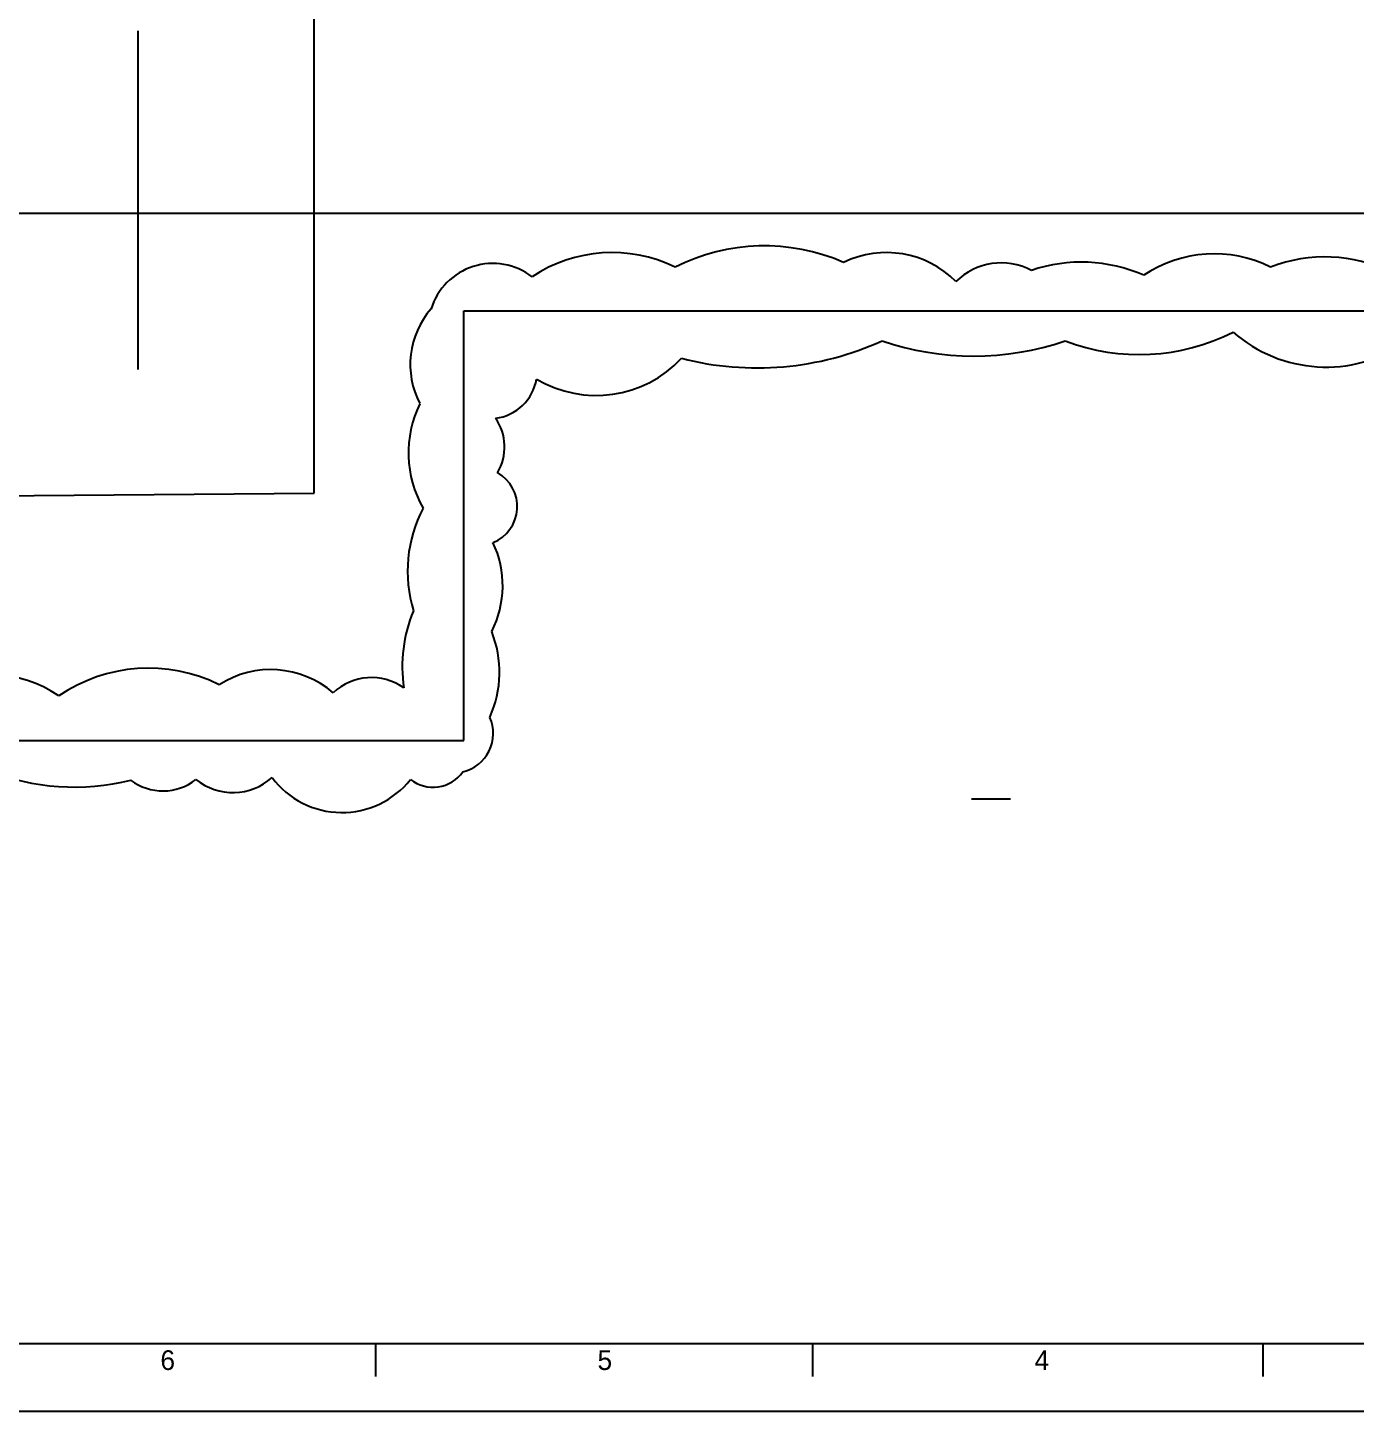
# Model space of a CAD drawing. Extents: x 0 to 841, y 0 to 594.
# Drawn here: x 433 to 637, y 0 to 212.5 of the extents above; entities that cross this region are included whole.
import ezdxf

# ---------------------------------------------------------------- set-up
doc = ezdxf.new("R2010")
doc.units = 0
for name, color, linetype in [('01-LIN-025-A', 7, 'Continuous'), ('09-LIN-050-B', 7, 'Continuous'), ('46-', 7, 'Continuous')]:
    doc.layers.add(name, color=color, linetype=linetype)

msp = doc.modelspace()

# ---------------------------------------------------------------- linework, layer by layer
at = {"layer": '01-LIN-025-A'}
for p, q in [((648.95, 10.38), (10.33, 10.38)), ((648.95, 10.38), (10.33, 10.38)), ((486.46, 10.38), (486.46, 5.35)), ((486.46, 10.38), (486.46, 5.35)), ((553.61, 10.38), (553.61, 5.35)), ((553.61, 10.38), (553.61, 5.35)), ((622.78, 10.37), (622.78, 5.35)), ((622.78, 10.37), (622.78, 5.35))]:
    msp.add_line(p, q, dxfattribs=at)
for centre, radius, start, end in [((546.21, 148.54), 30.45, 66.4649, 116.8088), ((522.78, 155.89), 22.07, 63.9605, 123.7544), ((564.93, 162.9), 15.06, 44.7274, 115.8141), ((594.9, 152.55), 23.94, 66.3942, 108.6968), ((615.29, 158.29), 19.47, 63.5276, 123.7166), ((632.36, 154.1), 23.19, 64.1916, 111.2264), ((504.48, 166.34), 9.95, 52.6028, 162.6282), ((582.61, 166.44), 9.93, 62.2911, 134.6541), ((504.74, 160.77), 12.96, 138.8204, 207.6496), ((545.08, 206.79), 46.54, 255.565, 294.3762), ((578.36, 205.4), 43.34, 251.0618, 288.9382), ((603.8, 194.23), 31.93, 249.1205, 296.8281), ((632.53, 182.17), 21.79, 228.9095, 303.8462), ((520.33, 174.06), 18.03, 239.5333, 316.8357), ((504.04, 159.72), 7.25, 276.7863, 350.4741), ((508.68, 147.2), 17.17, 153.9078, 209.6164), ((498.55, 148.11), 7.73, 329.2422, 34.7999), ((502.26, 138.96), 5.97, 292.0988, 60.5535), ((512.42, 129.01), 21.04, 152.5083, 196.782), ((490.49, 126.8), 15.5, 332.9997, 25.3519), ((513.24, 114.3), 22.68, 157.6237, 188.1288), ((488.61, 113.52), 16.89, 335.7413, 21.6941), ((428.23, 96.67), 16.28, 54.1149, 128.7498), ((451.58, 89.66), 24.47, 63.6678, 124.342), ((470.36, 99.2), 14.71, 49.3411, 122.6009), ((485.82, 104.08), 8.6, 54.688, 133.1143), ((498.46, 104.12), 6.07, 283.5197, 23.8987), ((440.16, 131.7), 35.83, 248.2866, 284.0157), ((495.28, 101.48), 5.63, 231.9884, 324.6658), ((453.78, 103.51), 8.23, 232.9873, 308.1363), ((464.54, 104.09), 9.05, 231.1515, 311.7373), ((481.3, 105.37), 13.41, 216.8334, 321.5749)]:
    msp.add_arc(centre, radius, start, end, dxfattribs=at)
at = {"layer": '09-LIN-050-B'}
msp.add_lwpolyline([(0, 0), (841, 0), (841, 594), (0, 594)], close=True, dxfattribs=at)
msp.add_lwpolyline([(0, 0), (841, 0), (841, 594), (0, 594)], close=True, dxfattribs=at)
at = {"layer": '46-'}
for p, q in [((450, 160), (450, 212)), ((584, 94), (578, 94))]:
    msp.add_line(p, q, dxfattribs=at)
for points in [[(477, 141), (477, 467)], [(307, 184), (707, 184)], [(500, 169), (816, 169)], [(500, 103), (500, 169)], [(354, 140), (477, 141)], [(269, 103), (500, 103)]]:
    msp.add_lwpolyline(points, dxfattribs=at)

# ---------------------------------------------------------------- texts
at = {"layer": '01-LIN-025-A'}
for s, p in [('6', (453.4, 6.35)), ('6', (453.4, 6.35)), ('5', (520.56, 6.35)), ('5', (520.56, 6.35)), ('4', (587.72, 6.35)), ('4', (587.72, 6.35))]:
    msp.add_text(s, height=3.02, dxfattribs=at).set_placement(p)

doc.saveas('drawing.dxf')
